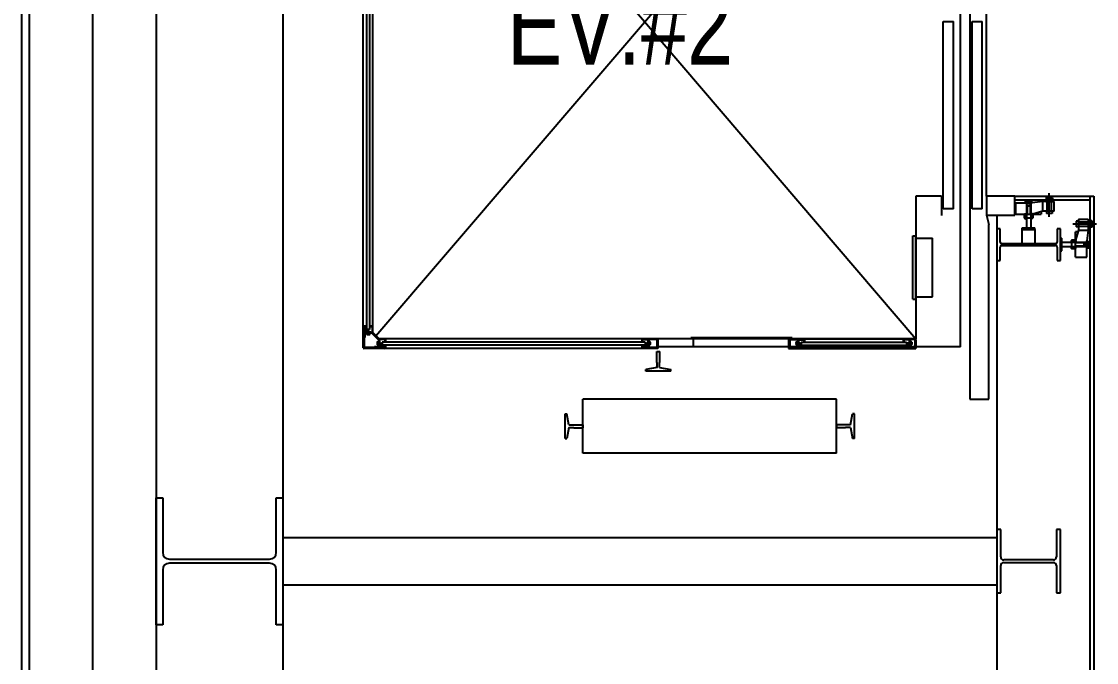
# Model space of a CAD drawing. Header units: millimetres. Extents: x 11414 to 120121, y 3637 to 81420.
# Drawn here: x 49743 to 53131, y 40433 to 42452 of the extents above; entities that cross this region are included whole.
import ezdxf
from ezdxf.enums import TextEntityAlignment as Align

# ---------------------------------------------------------------- set-up
doc = ezdxf.new("R2010")
doc.units = ezdxf.units.MM
doc.header["$LTSCALE"] = 100
for name, pattern in [('ARC-7$0$CEN', [62, 60, -1, 0, -1]), ('ARC-7$0$DIVIDEX2', [63.5, 25.4, -12.7, 0, -12.7, 0, -12.7]), ('ARC-7$0$HIDDEN', [9.525, 6.35, -3.175])]:
    doc.linetypes.add(name, pattern=pattern)
doc.layers.get('0').update_dxf_attribs({"color": 251})
for name, color, linetype in [('7', 7, 'Continuous'), ('ARC-7$0$A-ELEV-FIXT', 5, 'Continuous'), ('ARC-7$0$ANC', 7, 'Continuous'), ('ARC-7$0$anchor', 7, 'Continuous'), ('ARC-7$0$ARCH', 9, 'Continuous'), ('ARC-7$0$BRA', 3, 'Continuous'), ('ARC-7$0$CEN', 1, 'ARC-7$0$CEN'), ('ARC-7$0$frame-2', 3, 'Continuous'), ('ARC-7$0$LAYER3', 4, 'Continuous'), ('ARC-7$0$ROD', 190, 'Continuous')]:
    doc.layers.add(name, color=color, linetype=linetype)
doc.styles.add('ARC-7$0$돋움', font='')
doc.styles.add('ARC-7$0$울릉도l', font='')
doc.styles.add('GHD', font='HYWULM.TTF')
doc.styles.get('ARC-7$0$돋움').set_extended_font_data('DotumChe')
doc.styles.get('ARC-7$0$울릉도l').set_extended_font_data('Dotum')

# ---------------------------------------------------------------- blocks, each defined once
blk = doc.blocks.new('ARC-7')
at = {"color": 251, "linetype": 'ARC-7$0$HIDDEN'}
for p, q in [((633925.8, -455904.9, 0), (633925.8, -455983.5, 0)), ((633939.8, -455904.9, 0), (633939.8, -455983.5, 0)), ((634116.3, -456029.2, 0), (634037.8, -456029.2, 0)), ((634116.3, -456043.2, 0), (634037.8, -456043.2, 0))]:
    blk.add_line(p, q, dxfattribs=at)
at = {"color": 251}
for p, q in [((633988.8, -455931, 0), (633988.8, -455938.7, 0)), ((634006.8, -455938.7, 0), (633988.8, -455938.7, 0)), ((634006.8, -455931, 0), (634006.8, -455938.7, 0)), ((634082.6, -455962.2, 0), (634082.6, -455980.2, 0)), ((634090.3, -455962.2, 0), (634082.6, -455962.2, 0)), ((634090.3, -455980.2, 0), (634082.6, -455980.2, 0))]:
    blk.add_line(p, q, dxfattribs=at)
at = {"layer": 'ARC-7$0$A-ELEV-FIXT', "color": 251}
for p, q in [((633747.8, -454133.5), (633747.8, -456523.5)), ((631835.8, -456361), (631835.8, -454306)), ((633717.8, -456358.5), (633717.8, -454308.5)), ((631875.8, -456323.5), (633577.8, -454333.5)), ((631875.8, -454343.5), (633577.8, -456333.5)), ((631845.8, -454356.1), (631845.8, -456310.8)), ((631855.8, -454363.5), (631855.8, -456303.4)), ((631865.8, -456313), (631865.8, -454353.9)), ((633799.8, -455883.5), (633799.8, -454783.5)), ((633663.8, -455923.7), (633663.8, -455333.9)), ((633663.8, -455333.9), (633695.8, -455333.9)), ((633695.8, -455923.7), (633695.8, -455333.9)), ((633754.6, -455334.1), (633786.8, -455334.1)), ((633754.8, -455923.9), (633754.8, -455334.1)), ((633786.8, -455923.9), (633786.8, -455334.1)), ((633577.8, -455883.5), (633577.8, -456333.5)), ((633657.8, -455883.5), (633577.8, -455883.5)), ((633657.8, -455883.5), (633657.8, -455944.8)), ((633695.8, -455923.7), (633663.8, -455923.7)), ((633786.8, -455923.9), (633754.8, -455923.9)), ((633799.8, -455943.5), (633807.8, -455972.9)), ((633807.8, -456523.5), (633807.8, -455972.9)), ((633568.1, -456208.5), (633568.1, -456008.4)), ((633568.1, -456008.4), (633577.8, -456008.4)), ((633577.8, -456208.5), (633577.8, -456008.4)), ((633577.8, -456016.4), (633629.8, -456016.4)), ((633629.8, -456200.5), (633629.8, -456016.4)), ((633568.1, -456208.5), (633577.8, -456208.5)), ((633577.8, -456200.5), (633629.8, -456200.5)), ((631837.3, -456296), (631837.3, -456361)), ((631845.8, -456293.5), (631838.3, -456293.5)), ((631845.8, -456295), (631838.3, -456295)), ((631838.9, -456316.1), (631838.9, -456359.4)), ((631840.5, -456316.1), (631840.5, -456328.5)), ((631862.6, -456313.5), (631841.5, -456313.5)), ((631862.6, -456315.1), (631841.5, -456315.1)), ((631844.2, -456298.5), (631844.2, -456310.9)), ((631845.8, -456298.5), (631844.2, -456298.5)), ((631855.8, -456303.5), (631845.8, -456303.5)), ((631860.2, -456311.9), (631846.8, -456311.9)), ((631847.2, -456315.1), (631847.2, -456316.4)), ((631857.2, -456316.4), (631847.2, -456316.4)), ((631847.5, -456319.1), (631847.5, -456316.4)), ((631849.7, -456309.6), (631850.5, -456308.8)), ((631849.7, -456309.6), (631849.7, -456311.9)), ((631854.7, -456309.6), (631849.7, -456309.6)), ((631849.9, -456316.4), (631849.9, -456319.1)), ((631850.5, -456308.8), (631850.5, -456311.9)), ((631853.9, -456308.8), (631850.5, -456308.8)), ((631852.2, -456315.1), (631851, -456316.4)), ((631853.4, -456315.1), (631852.2, -456316.4)), ((631853.9, -456308.8), (631854.7, -456309.6)), ((631853.9, -456308.8), (631853.9, -456311.9)), ((631854.5, -456316.4), (631854.5, -456319.1)), ((631854.7, -456309.6), (631854.7, -456311.9)), ((631863.3, -456293.5), (631855.8, -456293.5)), ((631863.3, -456295), (631855.8, -456295)), ((631856.8, -456319.1), (631856.8, -456316.4)), ((631857.2, -456315.1), (631857.2, -456316.4)), ((631860.2, -456311.9), (631860.2, -456313.5)), ((631863.3, -456315.3), (631883.9, -456335.9)), ((631864.3, -456296), (631864.3, -456313)), ((631864.4, -456314.2), (631885, -456334.8)), ((631866.1, -456313.7), (631885.5, -456333.2)), ((631838.9, -456320), (631837.3, -456320)), ((631840.5, -456328.5), (631838.9, -456328.5)), ((631855.6, -456319.9), (631848.7, -456319.9)), ((631879.4, -456343.6), (631879.4, -456350.5)), ((631880.2, -456342.4), (631882.9, -456342.4)), ((631882.9, -456344.7), (631880.2, -456344.7)), ((631882.9, -456349.4), (631880.2, -456349.4)), ((631884.2, -456342.1), (631882.9, -456342.1)), ((631882.9, -456342.1), (631882.9, -456352.1)), ((631884.2, -456345.8), (631882.9, -456347.1)), ((631884.2, -456347.1), (631882.9, -456348.3)), ((631884.2, -456336.7), (631884.2, -456357.8)), ((631885.8, -456336.7), (631885.8, -456357.8)), ((631887.4, -456339.1), (631885.8, -456339.1)), ((633577.8, -456333.5), (631886.2, -456333.5)), ((632761.3, -456333.5), (631886.2, -456333.5)), ((631903.3, -456335), (631886.2, -456335)), ((631887.4, -456339.1), (631887.4, -456352.5)), ((631889.7, -456344.6), (631887.4, -456344.6)), ((631890.5, -456345.4), (631887.4, -456345.4)), ((631890.5, -456348.8), (631887.4, -456348.8)), ((631889.7, -456349.6), (631887.4, -456349.6)), ((631890.5, -456345.4), (631889.7, -456344.6)), ((631889.7, -456344.6), (631889.7, -456349.6)), ((631889.7, -456349.6), (631890.5, -456348.8)), ((631890.5, -456345.4), (631890.5, -456348.8)), ((632723.8, -456343.5), (631895.8, -456343.5)), ((631895.8, -456343.5), (631895.8, -456353.5)), ((631904.3, -456336), (631904.3, -456343.5)), ((631905.8, -456336), (631905.8, -456343.5)), ((632713.8, -456336), (632713.8, -456343.5)), ((632715.3, -456336), (632715.3, -456343.5)), ((632761.3, -456335), (632716.3, -456335)), ((632716.8, -456335), (632716.8, -456336.6)), ((632732.8, -456336.6), (632716.8, -456336.6)), ((632723.8, -456343.5), (632723.8, -456353.5)), ((632729.1, -456345.4), (632729.9, -456344.6)), ((632729.1, -456345.4), (632732.2, -456345.4)), ((632729.1, -456345.4), (632729.1, -456348.8)), ((632729.9, -456349.6), (632729.1, -456348.8)), ((632729.1, -456348.8), (632732.2, -456348.8)), ((632729.9, -456344.6), (632732.2, -456344.6)), ((632729.9, -456344.6), (632729.9, -456349.6)), ((632729.9, -456349.6), (632732.2, -456349.6)), ((632732.2, -456339.1), (632733.8, -456339.1)), ((632732.2, -456339.1), (632732.2, -456352.5)), ((632732.2, -456339.1), (632732.2, -456352.5)), ((632733.8, -456337.6), (632733.8, -456359.4)), ((632735.4, -456337.6), (632735.4, -456359.4)), ((632735.4, -456342.1), (632736.7, -456342.1)), ((632735.4, -456345.8), (632736.7, -456347.1)), ((632735.4, -456347.1), (632736.7, -456348.3)), ((632736.7, -456342.1), (632736.7, -456352.1)), ((632739.4, -456342.4), (632736.7, -456342.4)), ((632736.7, -456344.7), (632739.4, -456344.7)), ((632736.7, -456349.4), (632739.4, -456349.4)), ((632740.2, -456343.6), (632740.2, -456350.5)), ((632760.7, -456337), (632760.7, -456359.4)), ((632762.3, -456337), (632760.7, -456337)), ((632762.3, -456336), (632762.3, -456359.4)), ((632763.8, -456336), (632763.8, -456358.5)), ((633187.8, -456329.5), (632867.8, -456329.5)), ((633187.8, -456329.5), (632867.8, -456329.5)), ((632867.8, -456329.5), (632867.8, -456333.5)), ((632867.8, -456329.5), (632867.8, -456333.5)), ((633187.8, -456333.5), (632867.8, -456333.5)), ((633187.8, -456333.5), (632867.8, -456333.5)), ((632875.8, -456333.5), (632875.8, -456358.5)), ((632875.8, -456333.5), (632875.8, -456358.5)), ((633176.1, -456336), (633176.1, -456358.5)), ((633177.6, -456336), (633177.6, -456359.4)), ((633177.6, -456337), (633179.2, -456337)), ((633178.6, -456333.5), (633564, -456333.5)), ((633178.6, -456335), (633223.6, -456335)), ((633179.2, -456337), (633179.2, -456359.4)), ((633179.8, -456333.5), (633179.8, -456358.5)), ((633179.8, -456333.5), (633179.8, -456358.5)), ((633187.8, -456329.5), (633187.8, -456333.5)), ((633187.8, -456329.5), (633187.8, -456333.5)), ((633199.7, -456343.6), (633199.7, -456350.5)), ((633200.5, -456342.4), (633203.2, -456342.4)), ((633203.2, -456344.7), (633200.5, -456344.7)), ((633203.2, -456349.4), (633200.5, -456349.4)), ((633203.2, -456342.1), (633203.2, -456352.1)), ((633204.5, -456342.1), (633203.2, -456342.1)), ((633204.5, -456345.8), (633203.2, -456347.1)), ((633204.5, -456347.1), (633203.2, -456348.3)), ((633204.5, -456337.6), (633204.5, -456359.4)), ((633206.1, -456337.6), (633206.1, -456359.4)), ((633207.7, -456339.1), (633206.1, -456339.1)), ((633207.1, -456336.6), (633223.1, -456336.6)), ((633207.7, -456339.1), (633207.7, -456352.5)), ((633207.7, -456339.1), (633207.7, -456352.5)), ((633210, -456344.6), (633207.7, -456344.6)), ((633210.8, -456345.4), (633207.7, -456345.4)), ((633210.8, -456348.8), (633207.7, -456348.8)), ((633210, -456349.6), (633207.7, -456349.6)), ((633210, -456344.6), (633210, -456349.6)), ((633210.8, -456345.4), (633210, -456344.6)), ((633210, -456349.6), (633210.8, -456348.8)), ((633210.8, -456345.4), (633210.8, -456348.8)), ((633216.1, -456343.5), (633547.8, -456343.5)), ((633216.1, -456343.5), (633216.1, -456353.5)), ((633223.1, -456335), (633223.1, -456336.6)), ((633224.6, -456336), (633224.6, -456343.5)), ((633226.1, -456336), (633226.1, -456343.5)), ((633537.8, -456336), (633537.8, -456343.5)), ((633539.3, -456336), (633539.3, -456343.5)), ((633575.3, -456335), (633540.3, -456335)), ((633540.8, -456335), (633540.8, -456336.6)), ((633556.8, -456336.6), (633540.8, -456336.6)), ((633547.8, -456343.5), (633547.8, -456353.5)), ((633553.1, -456345.4), (633553.9, -456344.6)), ((633553.1, -456345.4), (633556.2, -456345.4)), ((633553.1, -456345.4), (633553.1, -456348.8)), ((633553.9, -456349.6), (633553.1, -456348.8)), ((633553.1, -456348.8), (633556.2, -456348.8)), ((633553.9, -456344.6), (633553.9, -456349.6)), ((633553.9, -456344.6), (633556.2, -456344.6)), ((633553.9, -456349.6), (633556.2, -456349.6)), ((633556.2, -456339.1), (633556.2, -456352.5)), ((633556.2, -456339.1), (633556.2, -456352.5)), ((633556.2, -456339.1), (633557.8, -456339.1)), ((633557.8, -456337.6), (633557.8, -456359.4)), ((633559.4, -456337.6), (633559.4, -456359.4)), ((633559.4, -456342.1), (633560.7, -456342.1)), ((633559.4, -456345.8), (633560.7, -456347.1)), ((633559.4, -456347.1), (633560.7, -456348.3)), ((633560.7, -456342.1), (633560.7, -456352.1)), ((633563.4, -456342.4), (633560.7, -456342.4)), ((633560.7, -456344.7), (633563.4, -456344.7)), ((633560.7, -456349.4), (633563.4, -456349.4)), ((633564.2, -456343.6), (633564.2, -456350.5)), ((633574.7, -456337), (633574.7, -456359.4)), ((633576.3, -456337), (633574.7, -456337)), ((633576.3, -456336), (633576.3, -456359.4)), ((633577.8, -456336), (633577.8, -456358.5)), ((631903.3, -456362), (631838.3, -456362)), ((632763.8, -456363.5), (631838.3, -456363.5)), ((631883.2, -456360.4), (631839.9, -456360.4)), ((631883.2, -456358.8), (631870.8, -456358.8)), ((631870.8, -456358.8), (631870.8, -456360.4)), ((631879.3, -456360.4), (631879.3, -456362)), ((631880.2, -456351.7), (631882.9, -456351.7)), ((631884.2, -456352.1), (631882.9, -456352.1)), ((632731.2, -456353.5), (631888.4, -456353.5)), ((631900.8, -456355.1), (631888.4, -456355.1)), ((631900.8, -456353.5), (631900.8, -456355.1)), ((631904.3, -456353.5), (631904.3, -456361)), ((631905.8, -456353.5), (631905.8, -456361)), ((632713.8, -456353.5), (632713.8, -456361)), ((632715.3, -456353.5), (632715.3, -456361)), ((632763.8, -456362), (632716.3, -456362)), ((632718.8, -456353.5), (632718.8, -456355.1)), ((632731.2, -456355.1), (632718.8, -456355.1)), ((632735.4, -456352.1), (632736.7, -456352.1)), ((632759.7, -456360.4), (632736.4, -456360.4)), ((632739.4, -456351.7), (632736.7, -456351.7)), ((632760.8, -456373.5), (632770.8, -456373.5)), ((632760.8, -456407.5), (632760.8, -456373.5)), ((632763.8, -456358.5), (632762.3, -456358.5)), ((633717.8, -456358.5), (632763.8, -456358.5)), ((632763.8, -456362), (632763.8, -456363.5)), ((632770.8, -456407.5), (632770.8, -456373.5)), ((633179.8, -456358.5), (632875.8, -456358.5)), ((633179.8, -456358.5), (632875.8, -456358.5)), ((633176.1, -456358.5), (633177.6, -456358.5)), ((633176.1, -456358.5), (633177.6, -456358.5)), ((633176.1, -456362), (633176.1, -456363.5)), ((633176.1, -456362), (633223.6, -456362)), ((633176.1, -456363.5), (633577.8, -456363.5)), ((633180.2, -456360.4), (633203.5, -456360.4)), ((633200.5, -456351.7), (633203.2, -456351.7)), ((633204.5, -456352.1), (633203.2, -456352.1)), ((633208.7, -456353.5), (633555.2, -456353.5)), ((633208.7, -456355.1), (633221.1, -456355.1)), ((633221.1, -456353.5), (633221.1, -456355.1)), ((633224.6, -456353.5), (633224.6, -456361)), ((633226.1, -456353.5), (633226.1, -456361)), ((633537.8, -456353.5), (633537.8, -456361)), ((633539.3, -456353.5), (633539.3, -456361)), ((633577.8, -456362), (633540.3, -456362)), ((633542.8, -456353.5), (633542.8, -456355.1)), ((633555.2, -456355.1), (633542.8, -456355.1)), ((633559.4, -456352.1), (633560.7, -456352.1)), ((633573.7, -456360.4), (633560.4, -456360.4)), ((633563.4, -456351.7), (633560.7, -456351.7)), ((633577.8, -456358.5), (633576.3, -456358.5)), ((633577.8, -456362), (633577.8, -456363.5)), ((632761.8, -456407.5), (632760.8, -456407.5)), ((632761.8, -456423.5), (632761.8, -456407.5)), ((632769.8, -456423.5), (632769.8, -456407.5)), ((632770.8, -456407.5), (632769.8, -456407.5)), ((632761.8, -456423.5), (632726.8, -456429.5)), ((632726.8, -456435.5), (632726.8, -456429.5)), ((632804.8, -456435.5), (632726.8, -456435.5)), ((632769.8, -456423.5), (632804.8, -456429.5)), ((632804.8, -456435.5), (632804.8, -456429.5)), ((633327.8, -456523.5), (632527.8, -456523.5)), ((632527.8, -456693.5), (632527.8, -456523.5)), ((633327.8, -456693.5), (633327.8, -456523.5)), ((633747.8, -456523.5), (633807.8, -456523.5)), ((632471.8, -456647.5), (632471.8, -456569.5)), ((632471.8, -456569.5), (632477.8, -456569.5)), ((632471.8, -456647.5), (632471.8, -456569.5)), ((632471.8, -456569.5), (632477.8, -456569.5)), ((632483.8, -456604.5), (632477.8, -456569.5)), ((632483.8, -456604.5), (632477.8, -456569.5)), ((633371.8, -456604.5), (633377.8, -456569.5)), ((633371.8, -456604.5), (633377.8, -456569.5)), ((633383.8, -456569.5), (633377.8, -456569.5)), ((633383.8, -456569.5), (633377.8, -456569.5)), ((633383.8, -456647.5), (633383.8, -456569.5)), ((633383.8, -456647.5), (633383.8, -456569.5)), ((632483.8, -456612.5), (632477.8, -456647.5)), ((632483.8, -456612.5), (632477.8, -456647.5)), ((632483.8, -456604.5), (632499.8, -456604.5)), ((632483.8, -456604.5), (632499.8, -456604.5)), ((632483.8, -456612.5), (632499.8, -456612.5)), ((632483.8, -456612.5), (632499.8, -456612.5)), ((632499.8, -456603.5), (632527.8, -456603.5)), ((632499.8, -456604.5), (632499.8, -456603.5)), ((632499.8, -456603.5), (632527.8, -456603.5)), ((632499.8, -456604.5), (632499.8, -456603.5)), ((632499.8, -456613.5), (632499.8, -456612.5)), ((632499.8, -456613.5), (632499.8, -456612.5)), ((632499.8, -456613.5), (632527.8, -456613.5)), ((632499.8, -456613.5), (632527.8, -456613.5)), ((632527.8, -456603.5), (632527.8, -456613.5)), ((632527.8, -456603.5), (632527.8, -456613.5)), ((633355.8, -456603.5), (633327.8, -456603.5)), ((633327.8, -456603.5), (633327.8, -456613.5)), ((633355.8, -456603.5), (633327.8, -456603.5)), ((633327.8, -456603.5), (633327.8, -456613.5)), ((633355.8, -456613.5), (633327.8, -456613.5)), ((633355.8, -456613.5), (633327.8, -456613.5)), ((633355.8, -456604.5), (633355.8, -456603.5)), ((633355.8, -456604.5), (633355.8, -456603.5)), ((633371.8, -456604.5), (633355.8, -456604.5)), ((633371.8, -456604.5), (633355.8, -456604.5)), ((633371.8, -456612.5), (633355.8, -456612.5)), ((633355.8, -456613.5), (633355.8, -456612.5)), ((633371.8, -456612.5), (633355.8, -456612.5)), ((633355.8, -456613.5), (633355.8, -456612.5)), ((633371.8, -456612.5), (633377.8, -456647.5)), ((633371.8, -456612.5), (633377.8, -456647.5)), ((632471.8, -456647.5), (632477.8, -456647.5)), ((632471.8, -456647.5), (632477.8, -456647.5)), ((633383.8, -456647.5), (633377.8, -456647.5)), ((633383.8, -456647.5), (633377.8, -456647.5)), ((633327.8, -456693.5), (632527.8, -456693.5))]:
    blk.add_line(p, q, dxfattribs=at)
for centre, radius, start, end in [((631838.3, -456296), 2.5, 90, 180), ((631838.3, -456296), 1, 90, 180), ((631841.5, -456316.1), 2.6, 90, 180), ((631841.5, -456316.1), 1, 90, 180), ((631846.8, -456310.9), 2.6, 180, 270), ((631846.8, -456310.9), 1, 180, 270), ((631862.6, -456316.1), 2.6, 45, 90), ((631862.6, -456316.1), 1, 45, 90), ((631863.3, -456296), 2.5, 0, 90), ((631863.3, -456296), 1, 0, 90), ((631866.8, -456313), 2.5, 180, 225), ((631866.8, -456313), 1, 180, 225), ((631848.7, -456318.6), 1.23, 200.57, 339.43), ((631852.2, -456316.1), 3.73, 231.7868, 308.2132), ((631855.6, -456318.6), 1.23, 200.57, 339.43), ((631880.6, -456343.6), 1.23, 110.57, 249.43), ((631883.1, -456347.1), 3.73, 141.7868, 218.2132), ((631880.6, -456350.5), 1.23, 110.57, 249.43), ((631883.2, -456336.7), 1, 0, 45), ((631886.2, -456332.5), 2.5, 225, 270), ((631883.2, -456336.7), 2.6, 0, 45), ((631886.2, -456332.5), 1, 225, 270), ((631903.3, -456336), 2.5, 0, 90), ((631903.3, -456336), 1, 0, 90), ((632716.3, -456336), 2.5, 90, 180), ((632716.3, -456336), 1, 90, 180), ((632732.8, -456337.6), 2.6, 0, 90), ((632732.8, -456337.6), 1, 0, 90), ((632738.9, -456343.6), 1.23, 290.57, 69.43), ((632736.4, -456347.1), 3.73, 321.7868, 38.2132), ((632738.9, -456350.5), 1.23, 290.57, 69.43), ((632761.3, -456336), 2.5, 0, 90), ((632761.3, -456336), 1, 0, 90), ((633178.6, -456336), 2.5, 90, 180), ((633178.6, -456336), 1, 90, 180), ((633200.9, -456343.6), 1.23, 110.57, 249.43), ((633203.4, -456347.1), 3.73, 141.7868, 218.2132), ((633200.9, -456350.5), 1.23, 110.57, 249.43), ((633207.1, -456337.6), 2.6, 90, 180), ((633207.1, -456337.6), 1, 90, 180), ((633223.6, -456336), 2.5, 0, 90), ((633223.6, -456336), 1, 0, 90), ((633540.3, -456336), 2.5, 90, 180), ((633540.3, -456336), 1, 90, 180), ((633556.8, -456337.6), 2.6, 0, 90), ((633556.8, -456337.6), 1, 0, 90), ((633563, -456343.6), 1.23, 290.57, 69.43), ((633560.5, -456347.1), 3.73, 321.7868, 38.2132), ((633563, -456350.5), 1.23, 290.57, 69.43), ((633575.3, -456336), 2.5, 0, 90), ((633575.3, -456336), 1, 0, 90), ((631838.3, -456361), 2.5, 180, 270), ((631839.9, -456359.4), 2.6, 180, 270), ((631838.3, -456361), 1, 180, 270), ((631839.9, -456359.4), 1, 180, 270), ((631883.2, -456357.8), 2.6, 270, 0), ((631883.2, -456357.8), 1, 270, 0), ((631888.4, -456352.5), 2.6, 180, 270), ((631888.4, -456352.5), 1, 180, 270), ((631903.3, -456361), 1, 270, 0), ((631903.3, -456361), 2.5, 270, 0), ((632716.3, -456361), 2.5, 180, 270), ((632716.3, -456361), 1, 180, 270), ((632731.2, -456352.5), 2.6, 270, 0), ((632731.2, -456352.5), 1, 270, 0), ((632736.4, -456359.4), 2.6, 180, 270), ((632736.4, -456359.4), 1, 180, 270), ((632759.7, -456359.4), 2.6, 270, 0), ((632759.7, -456359.4), 1, 270, 0), ((633180.2, -456359.4), 2.6, 180, 270), ((633180.2, -456359.4), 1, 180, 270), ((633203.5, -456359.4), 1, 270, 0), ((633203.5, -456359.4), 2.6, 270, 0), ((633208.7, -456352.5), 2.6, 180, 270), ((633208.7, -456352.5), 1, 180, 270), ((633223.6, -456361), 2.5, 270, 0), ((633223.6, -456361), 1, 270, 0), ((633540.3, -456361), 2.5, 180, 270), ((633540.3, -456361), 1, 180, 270), ((633555.2, -456352.5), 2.6, 270, 0), ((633555.2, -456352.5), 1, 270, 0), ((633560.4, -456359.4), 2.6, 180, 270), ((633560.4, -456359.4), 1, 180, 270), ((633573.7, -456359.4), 1, 270, 0), ((633573.7, -456359.4), 2.6, 270, 0)]:
    blk.add_arc(centre, radius, start, end, dxfattribs=at)
at = {"layer": 'ARC-7$0$ANC', "color": 251}
for p, q in [((633986.8, -455897.9, 0), (633986.8, -455900.5, 0)), ((633987.7, -455889.1, 0), (633987.7, -455895.5, 0)), ((633990.2, -455889.1, 0), (633989.4, -455886.2, 0)), ((633990.4, -455885.1, 0), (634005.1, -455885.1, 0)), ((633991.8, -455897.9, 0), (633991.8, -455900.5, 0)), ((634003.8, -455897.9, 0), (634003.8, -455900.5, 0)), ((634005.2, -455889.1, 0), (634006.1, -455886.2, 0)), ((634008.8, -455897.9, 0), (634008.8, -455900.5, 0))]:
    blk.add_line(p, q, dxfattribs=at)
for centre, radius, start, end in [((633989.3, -455904.4, 0), 6.96, 68.9508, 111.0492), ((633989.3, -455894, 0), 6.96, 248.9508, 291.0492), ((633990.4, -455886.1, 0), 1, 90, 188.1301), ((633997.8, -455938.9, 0), 41.4, 81.651, 98.2985), ((633997.8, -455859.5, 0), 41.4, 261.6762, 278.3238), ((634006.3, -455904.4, 0), 6.96, 68.6319, 110.7296), ((634006.3, -455894, 0), 6.96, 249.2704, 291.3681), ((634005.1, -455886.1, 0), 1, 351.8699, 90)]:
    blk.add_arc(centre, radius, start, end, dxfattribs=at)
at = {"layer": 'ARC-7$0$anchor', "color": 251}
blk.add_line((634006.8, -455931, 0), (633988.8, -455931, 0), dxfattribs=at)
at = {"layer": 'ARC-7$0$anchor', "color": 251, "linetype": 'ARC-7$0$HIDDEN'}
blk.add_line((633925.8, -455983.5, 0), (633939.8, -455983.5, 0), dxfattribs=at)
at = {"layer": 'ARC-7$0$ARCH', "color": 251}
for p, q in [((631182.8, -450658.5), (631182.8, -460108.5)), ((631582.8, -450658.5), (631582.8, -460108.5)), ((630758.8, -451458.5), (630758.8, -463801)), ((630782.8, -451458.5), (630782.8, -463783.2)), ((630982.8, -451458.5), (630982.8, -463634.9)), ((633889.8, -455883.5), (633799.8, -455883.5)), ((633799.8, -455883.5), (633799.8, -455943.5)), ((633889.8, -455883.5, 0), (634137.8, -455883.5, 0)), ((633889.8, -455943.5), (633889.8, -455883.5)), ((633889.8, -455895.5, 0), (634125.8, -455895.5, 0)), ((634125.8, -455883.5, 0), (634125.8, -458033.5, 0)), ((634137.8, -455883.5, 0), (634137.8, -458033.5, 0)), ((633799.8, -455943.5), (633807.8, -455972.9)), ((633799.8, -455943.5), (633889.8, -455943.5)), ((633832.8, -455943.5), (633832.8, -457973.5)), ((634071.9, -455971.2, 0), (634146.7, -455971.2, 0)), ((634090.3, -455962.2, 0), (634090.3, -455980.2, 0)), ((634123.3, -455960.2, 0), (634120.7, -455960.2, 0)), ((634123.3, -455965.2, 0), (634120.7, -455965.2, 0)), ((634123.3, -455977.2, 0), (634120.7, -455977.2, 0)), ((634123.8, -455982.2, 0), (634123.8, -455960.2, 0)), ((634123.8, -455960.2, 0), (634125.8, -455960.2, 0)), ((634125.8, -455960.2, 0), (634125.8, -455982.2, 0)), ((634132.1, -455961.3, 0), (634125.8, -455961.3, 0)), ((634132.1, -455963.8, 0), (634125.8, -455963.8, 0)), ((634132.1, -455961.3, 0), (634132.1, -455963.8, 0)), ((634132.1, -455963.8, 0), (634135, -455962.9, 0)), ((634132.1, -455978.8, 0), (634132.1, -455963.8, 0)), ((634133.1, -455979.1, 0), (634133.1, -455963.5, 0)), ((634136.1, -455978.6, 0), (634136.1, -455963.9, 0)), ((633842.8, -455986.2, 0), (633832.8, -455986.2, 0)), ((633832.8, -455986.2, 0), (633832.8, -456086.2, 0)), ((633842.8, -456028.5, 0), (633842.8, -455986.2, 0)), ((634032.8, -455986.2, 0), (634022.8, -455986.2, 0)), ((634022.8, -455986.2, 0), (634022.8, -456028.5, 0)), ((634032.8, -456086.2, 0), (634032.8, -455986.2, 0)), ((634123.3, -455982.2, 0), (634120.7, -455982.2, 0)), ((634125.8, -455982.2, 0), (634123.8, -455982.2, 0)), ((634132.1, -455978.8, 0), (634125.8, -455978.8, 0)), ((634132.1, -455981.3, 0), (634125.8, -455981.3, 0)), ((634132.1, -455981.3, 0), (634125.8, -455981.3, 0)), ((634132.1, -455978.8, 0), (634135, -455979.6, 0)), ((634132.1, -455981.3, 0), (634132.1, -455978.8, 0)), ((633842.8, -456086.2, 0), (633842.8, -456044, 0)), ((634017.8, -456033.5, 0), (633847.8, -456033.5, 0)), ((633847.8, -456039, 0), (634017.8, -456039, 0)), ((634022.8, -456044, 0), (634022.8, -456086.2, 0)), ((634032.8, -456016.2, 0), (634037.8, -456016.2, 0)), ((634032.8, -456056.2, 0), (634032.8, -456016.2, 0)), ((634037.8, -456056.2, 0), (634037.8, -456016.2, 0)), ((634080.3, -456027.6, 0), (634068, -456027.6, 0)), ((634080.3, -456045.1, 0), (634068, -456045.1, 0)), ((634080.3, -456045.1, 0), (634071.4, -456045.1, 0)), ((634081.3, -456028.8, 0), (634080.3, -456028.8, 0)), ((634106.3, -456031.2, 0), (634080.3, -456031.2, 0)), ((634106.3, -456041.2, 0), (634080.3, -456041.2, 0)), ((634081.3, -456043.8, 0), (634080.3, -456043.8, 0)), ((634080.3, -456048.8, 0), (634080.3, -456043.8, 0)), ((634081.3, -456048.8, 0), (634081.3, -456043.8, 0)), ((634106.3, -456030.2, 0), (634106.3, -456042.2, 0)), ((634106.3, -456030.2, 0), (634113.3, -456030.2, 0)), ((634106.3, -456042.2, 0), (634113.3, -456042.2, 0)), ((634113.3, -456030.2, 0), (634113.3, -456042.2, 0)), ((634113.3, -456031.2, 0), (634116.3, -456031.2, 0)), ((634113.3, -456041.3, 0), (634116.3, -456041.3, 0)), ((634118.3, -456024.8, 0), (634118.3, -456047.7, 0)), ((634118.3, -456026.3, 0), (634124.3, -456026.3, 0)), ((634124.3, -456026.2, 0), (634124.3, -456046.2, 0)), ((634032.8, -456056.2, 0), (634037.8, -456056.2, 0)), ((634080.3, -456047.6, 0), (634068, -456047.6, 0)), ((634081.3, -456048.8, 0), (634080.3, -456048.8, 0)), ((634116.3, -456047.7, 0), (634118.3, -456047.7, 0)), ((634118.3, -456046.2, 0), (634124.3, -456046.2, 0)), ((633832.8, -456086.2, 0), (633842.8, -456086.2, 0)), ((634022.8, -456086.2, 0), (634032.8, -456086.2, 0)), ((631182.8, -456833.5), (631203.8, -456833.5)), ((631182.8, -457233.5), (631182.8, -456833.5)), ((631203.8, -456833.5), (631203.8, -457006)), ((631561.8, -457006), (631561.8, -456833.5)), ((631561.8, -456833.5), (631582.8, -456833.5)), ((631582.8, -456833.5), (631582.8, -457233.5)), ((631582.8, -456958.5), (633832.8, -456958.5)), ((631582.8, -456958.5), (633832.8, -456958.5)), ((633844.8, -456933.5), (633832.8, -456933.5)), ((633832.8, -456933.5), (633832.8, -457133.5)), ((633844.8, -457019.5), (633844.8, -456933.5)), ((634032.8, -456933.5), (634020.8, -456933.5)), ((634020.8, -456933.5), (634020.8, -457019.5)), ((634032.8, -457133.5), (634032.8, -456933.5)), ((631224.8, -457027), (631540.8, -457027)), ((631203.8, -457061), (631203.8, -457233.5)), ((631540.8, -457040), (631224.8, -457040)), ((631561.8, -457233.5), (631561.8, -457061)), ((633844.8, -457133.5), (633844.8, -457047.5)), ((634010.8, -457029.5), (633854.8, -457029.5)), ((633854.8, -457037.5), (634010.8, -457037.5)), ((634020.8, -457047.5), (634020.8, -457133.5)), ((631582.8, -457108.5), (633832.8, -457108.5)), ((631582.8, -457108.5), (633832.8, -457108.5)), ((633832.8, -457133.5), (633844.8, -457133.5)), ((634020.8, -457133.5), (634032.8, -457133.5)), ((631203.8, -457233.5), (631182.8, -457233.5)), ((631582.8, -457233.5), (631561.8, -457233.5))]:
    blk.add_line(p, q, dxfattribs=at)
at = {"layer": 'ARC-7$0$ARCH', "color": 251, "linetype": 'ByBlock'}
for p, q in [((634090.3, -455956.2, 0), (634090.3, -455991.2, 0)), ((634090.3, -455956.2, 0), (634120.3, -455956.2, 0)), ((634090.3, -455956.2, 0), (634120.3, -455956.2, 0)), ((634090.3, -455964.2, 0), (634120.3, -455964.2, 0)), ((634090.3, -455978.2, 0), (634120.3, -455978.2, 0)), ((634120.3, -455956.2, 0), (634120.3, -455991.2, 0)), ((634090.3, -455991.2, 0), (634080.3, -456022.7, 0)), ((634080.3, -456076.1, 0), (634080.3, -455996.3, 0)), ((634088.6, -455996.3, 0), (634080.3, -455996.3, 0)), ((634090.3, -455991.2, 0), (634120.3, -455991.2, 0)), ((634068, -456022.7, 0), (634068, -456049.9, 0)), ((634080.3, -456022.7, 0), (634068, -456022.7, 0)), ((634068, -456029.1, 0), (634068, -456023.6, 0)), ((634080.3, -456025.1, 0), (634068, -456025.1, 0)), ((634081.3, -456023.8, 0), (634080.3, -456023.8, 0)), ((634081.3, -456023.8, 0), (634081.3, -456028.8, 0)), ((634080.3, -456049.9, 0), (634068, -456049.9, 0))]:
    blk.add_line(p, q, dxfattribs=at)
at = {"layer": 'ARC-7$0$ARCH', "color": 251, "linetype": 'ARC-7$0$DIVIDEX2'}
for p, q in [((634120.3, -455991.2, 0), (634116.3, -456024.8, 0)), ((634116.3, -456076.1, 0), (634116.3, -456024.8, 0)), ((634118.3, -456024.8, 0), (634116.3, -456024.8, 0)), ((634080.3, -456076.1, 0), (634116.3, -456076.1, 0))]:
    blk.add_line(p, q, dxfattribs=at)
at = {"layer": 'ARC-7$0$ARCH', "color": 251, "linetype": 'ARC-7$0$HIDDEN'}
blk.add_line((634037.8, -456043.2, 0), (634037.8, -456029.2, 0), dxfattribs=at)
at = {"layer": 'ARC-7$0$ARCH', "color": 251}
for centre, radius, start, end in [((634127.2, -455962.7, 0), 6.96, 158.6319, 200.7296), ((634161.7, -455971.2, 0), 41.4, 171.6762, 188.3238), ((634127.2, -455979.7, 0), 6.96, 158.9508, 201.0492), ((634116.8, -455962.7, 0), 6.96, 339.2704, 21.3681), ((634082.3, -455971.2, 0), 41.4, 351.7015, 8.349), ((634116.8, -455979.7, 0), 6.96, 338.9508, 21.0492), ((634135.1, -455963.9, 0), 1, 360, 98.1301), ((634135.1, -455978.6, 0), 1, 261.8699, 360), ((633847.8, -456028.5, 0), 5, 180, 270), ((633847.8, -456044, 0), 5, 90, 180), ((634017.8, -456028.5, 0), 5, 270, 0), ((634017.8, -456044, 0), 5, 0, 90), ((634069.6, -456046.3, 0), 3.16, 119.6168, 240.3832), ((631224.8, -457006), 21, 180, 270), ((631540.8, -457006), 21, 270, 360), ((633854.8, -457019.5), 10, 180, 270), ((634010.8, -457019.5), 10, 270, 0), ((631224.8, -457061), 21, 90, 180), ((631540.8, -457061), 21, 0, 90), ((633854.8, -457047.5), 10, 90, 180), ((634010.8, -457047.5), 10, 0, 90)]:
    blk.add_arc(centre, radius, start, end, dxfattribs=at)
at = {"layer": 'ARC-7$0$ARCH', "color": 251, "linetype": 'ByBlock'}
blk.add_arc((634069.6, -456026.3, 0), 3.16, 119.6168, 240.3832, dxfattribs=at)
at = {"layer": 'ARC-7$0$BRA', "color": 251, "linetype": 'ARC-7$0$DIVIDEX2'}
for p, q in [((633892.9, -455904.9, 0), (633944.2, -455904.9, 0)), ((633892.9, -455940.9, 0), (633892.9, -455904.9, 0)), ((633977.8, -455901, 0), (633944.2, -455904.9, 0)), ((633944.2, -455902.9, 0), (633944.2, -455904.9, 0))]:
    blk.add_line(p, q, dxfattribs=at)
at = {"layer": 'ARC-7$0$BRA', "color": 251}
for p, q in [((633944.2, -455902.9, 0), (633921.3, -455902.9, 0)), ((633921.3, -455904.9, 0), (633921.3, -455902.9, 0)), ((633942.8, -455896.9, 0), (633922.8, -455896.9, 0)), ((633922.8, -455902.9, 0), (633922.8, -455896.9, 0)), ((633926.8, -455914.9, 0), (633926.8, -455907.9, 0)), ((633938.8, -455907.9, 0), (633926.8, -455907.9, 0)), ((633927.7, -455907.9, 0), (633927.7, -455904.9, 0)), ((633937.8, -455907.9, 0), (633937.8, -455904.9, 0)), ((633938.8, -455914.9, 0), (633938.8, -455907.9, 0)), ((633942.7, -455902.9, 0), (633942.7, -455896.9, 0)), ((633920.1, -455939.9, 0), (633920.1, -455940.9, 0)), ((633920.1, -455939.9, 0), (633925.1, -455939.9, 0)), ((633920.1, -455940.9, 0), (633925.1, -455940.9, 0)), ((633921.4, -455940.9, 0), (633921.4, -455953.2, 0)), ((633923.9, -455940.9, 0), (633923.9, -455953.2, 0)), ((633923.9, -455940.9, 0), (633923.9, -455949.8, 0)), ((633925.1, -455939.9, 0), (633925.1, -455940.9, 0)), ((633938.8, -455914.9, 0), (633926.8, -455914.9, 0)), ((633927.8, -455914.9, 0), (633927.8, -455941, 0)), ((633937.8, -455914.9, 0), (633937.8, -455941, 0)), ((633940.1, -455939.9, 0), (633940.1, -455940.9, 0)), ((633941.4, -455940.9, 0), (633941.4, -455953.2, 0))]:
    blk.add_line(p, q, dxfattribs=at)
at = {"layer": 'ARC-7$0$BRA', "color": 251, "linetype": 'ByBlock'}
for p, q in [((634012.8, -455901, 0), (633977.8, -455901, 0)), ((633977.8, -455931, 0), (633977.8, -455901, 0)), ((633990.8, -455931, 0), (633990.8, -455901, 0)), ((634004.8, -455931, 0), (634004.8, -455901, 0)), ((634012.8, -455931, 0), (634012.8, -455901, 0)), ((634012.8, -455931, 0), (634012.8, -455901, 0)), ((633892.9, -455940.9, 0), (633972.6, -455940.9, 0)), ((633919.1, -455940.9, 0), (633919.1, -455953.2, 0)), ((633945.1, -455939.9, 0), (633940.1, -455939.9, 0)), ((633943.9, -455940.9, 0), (633943.9, -455953.2, 0)), ((633945.1, -455939.9, 0), (633945.1, -455940.9, 0)), ((633977.8, -455931, 0), (633946.3, -455940.9, 0)), ((633946.3, -455940.9, 0), (633946.3, -455953.2, 0)), ((633972.6, -455932.6, 0), (633972.6, -455941, 0)), ((634012.8, -455931, 0), (633977.8, -455931, 0)), ((633946.3, -455953.2, 0), (633919.1, -455953.2, 0)), ((633939.9, -455953.2, 0), (633945.4, -455953.2, 0))]:
    blk.add_line(p, q, dxfattribs=at)
at = {"layer": 'ARC-7$0$BRA', "color": 251}
blk.add_arc((633922.6, -455951.6, 0), 3.16, 209.6168, 330.3832, dxfattribs=at)
at = {"layer": 'ARC-7$0$BRA', "color": 251, "linetype": 'ByBlock'}
blk.add_arc((633942.6, -455951.6, 0), 3.16, 209.6168, 330.3832, dxfattribs=at)
at = {"layer": 'ARC-7$0$CEN', "color": 251}
blk.add_line((633997.8, -455949.4, 0), (633997.8, -455874.5, 0), dxfattribs=at)
at = {"layer": 'ARC-7$0$frame-2', "color": 251}
for p, q in [((634008.8, -455895.5, 0), (633986.8, -455895.5, 0)), ((633986.8, -455895.5, 0), (633986.8, -455897.5, 0)), ((633986.8, -455897.5, 0), (634008.8, -455897.5, 0)), ((633989.9, -455888.1, 0), (634005.5, -455888.1, 0)), ((633990.2, -455889.1, 0), (633990.2, -455895.5, 0)), ((633990.2, -455889.1, 0), (634005.2, -455889.1, 0)), ((634005.2, -455889.1, 0), (634005.2, -455895.5, 0)), ((634008.8, -455897.5, 0), (634008.8, -455895.5, 0))]:
    blk.add_line(p, q, dxfattribs=at)
at = {"layer": 'ARC-7$0$LAYER3', "color": 251}
for p, q in [((633987.7, -455889.1, 0), (633987.7, -455895.5, 0)), ((633987.7, -455889.1, 0), (633990.2, -455889.1, 0)), ((634007.7, -455889.1, 0), (634005.2, -455889.1, 0)), ((634007.7, -455889.1, 0), (634007.7, -455895.5, 0))]:
    blk.add_line(p, q, dxfattribs=at)
at = {"layer": 'ARC-7$0$ROD', "color": 251}
for p, q in [((633911.8, -455989.5, 0), (633912.8, -455988.5, 0)), ((633911.8, -455989.5, 0), (633911.8, -456033.5, 0)), ((633953.8, -455989.5, 0), (633911.8, -455989.5, 0)), ((633912.8, -455988.5, 0), (633912.8, -455983.5, 0)), ((633912.8, -455983.5, 0), (633952.8, -455983.5, 0)), ((633912.8, -455988.5, 0), (633952.8, -455988.5, 0)), ((633952.8, -455988.5, 0), (633952.8, -455983.5, 0)), ((633952.8, -455988.5, 0), (633953.8, -455989.5, 0)), ((633953.8, -456033.5, 0), (633953.8, -455989.5, 0))]:
    blk.add_line(p, q, dxfattribs=at)
at = {"color": 251, "style": 'ARC-7$0$돋움'}
for tag, p in [('X2', (601933.6, -417318.4)), ('X3', (611533.6, -417318.4)), ('X4', (621433.6, -417318.4)), ('X6', (641231.6, -417318.4)), ('X7', (651133.6, -417318.5)), ('X8', (661033.6, -417318.4)), ('X9', (667633.6, -417318.4)), ('X10', (676133.6, -417318.5)), ('X11', (683633.6, -417318.5)), ('X5', (631333.6, -417375.7))]:
    blk.add_attdef(tag, text='', height=750, dxfattribs=at).set_placement(p, align=Align.MIDDLE_CENTER)
at = {"layer": 'ARC-7$0$ARCH', "color": 251}
for tag, height, style, p in [('Y11', 450, 'ARC-7$0$울릉도l', (593382.5, -427808.5)), ('Y10', 450, 'ARC-7$0$울릉도l', (593382.5, -435308.5)), ('Y9', 450, 'ARC-7$0$울릉도l', (593382.5, -443808.5)), ('Y8', 450, 'ARC-7$0$울릉도l', (593382.5, -450408.5)), ('Y7', 450, 'ARC-7$0$울릉도l', (593382.5, -460308.5)), ('Y6', 750, 'ARC-7$0$돋움', (593382.5, -470208.5))]:
    blk.add_attdef(tag, text='', height=height, rotation=90, dxfattribs=dict(at, style=style)).set_placement(p, align=Align.MIDDLE_CENTER)

msp = doc.modelspace()

# ---------------------------------------------------------------- block references
at = {"color": 21, "linetype": 'Continuous'}
msp.add_blockref('ARC-7', (-581016.2, 497785.5, 0), dxfattribs=at)

# ---------------------------------------------------------------- texts
at = {"layer": '7', "style": 'GHD', "width": 0.8}
msp.add_text('EV.#2', height=250, dxfattribs=at).set_placement((51629.1, 42441.3, 0), align=Align.MIDDLE_CENTER)

doc.saveas('drawing.dxf')
